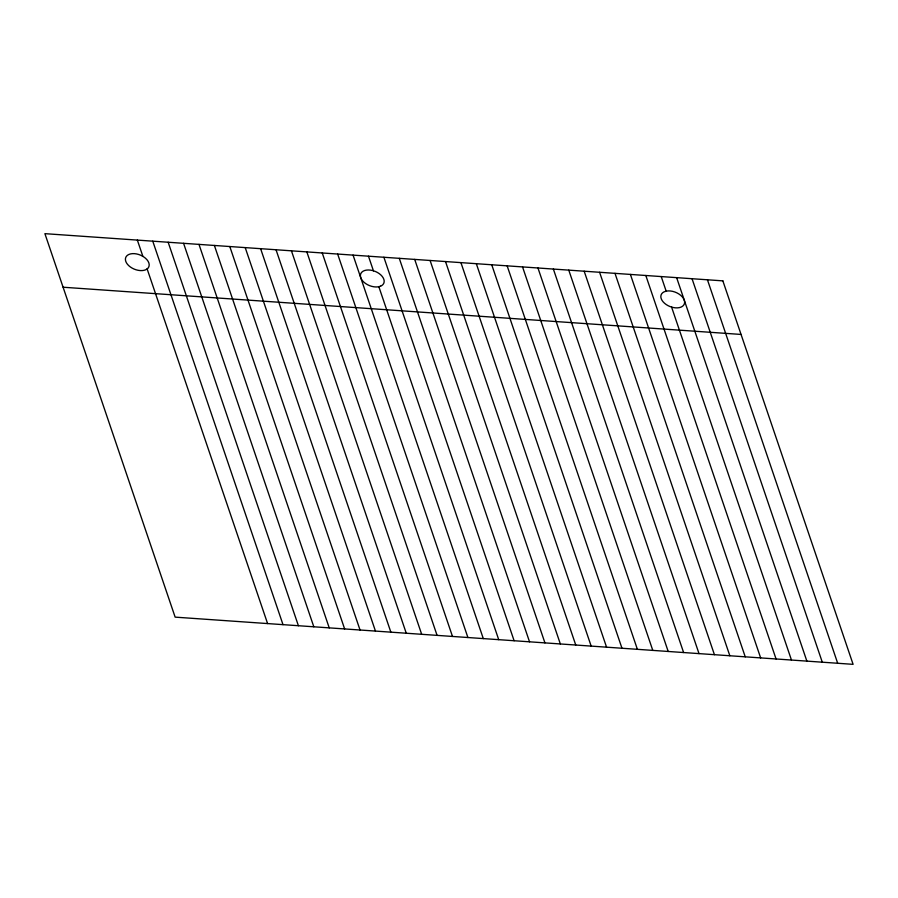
<?xml version="1.0" encoding="UTF-8"?>
<svg xmlns="http://www.w3.org/2000/svg" width="898" height="898" viewBox="0 0 898 898"><rect width="100%" height="100%" fill="white"/><g stroke="black" fill="none" stroke-linecap="round" stroke-linejoin="round"><path stroke-width="1.35" d="M63.096 287.225L741.052 334.438M707.444 279.783L837.688 663.274M692.044 278.717L822.287 662.196M806.875 661.13L676.632 277.639M661.22 276.573L666.181 291.176M671.569 307.026L791.464 660.052M645.819 275.495L776.063 658.975M630.407 274.429L760.651 657.908M614.995 273.351L745.239 656.831M599.595 272.274L729.838 655.765M584.183 271.207L714.426 654.687M568.771 270.13L699.014 653.621M553.37 269.063L683.614 652.543M537.958 267.986L668.202 651.465M522.546 266.919L652.79 650.399M507.146 265.842L637.389 649.321M491.734 264.764L621.977 648.255M476.322 263.698L606.565 647.177M460.921 262.62L591.165 646.111M445.509 261.554L575.753 645.033M430.097 260.476L560.341 643.956M414.696 259.399L544.94 642.889M399.284 258.332L529.528 641.812M383.884 257.255L514.116 640.745M368.472 256.188L373.445 270.837M378.821 286.653L498.716 639.668M353.06 255.111L483.304 638.601M337.659 254.044L467.903 637.524M322.247 252.967L452.491 636.446M306.835 251.889L437.079 635.38M291.435 250.823L421.678 634.302M276.023 249.745L406.266 633.236M260.611 248.679L390.855 632.158M245.21 247.601L375.454 631.081M229.798 246.535L360.042 630.014M214.386 245.457L344.63 628.937M198.986 244.379L329.229 627.87M183.574 243.313L313.817 626.793M168.162 242.236L298.405 625.726M152.761 241.169L283.005 624.649M137.349 240.092L142.894 256.401M147.126 268.895L267.593 623.571M147.508 268.659L145.577 269.838A12.46 7.655 22 0 1 125.754 261.307A12.46 7.655 22 0 1 140.593 255.189L143.444 256.705A12.46 7.655 22 0 1 147.508 268.659M666.439 291.098L664.049 291.861A12.46 7.655 22 0 0 670.043 306.566L673.13 307.498A12.46 7.655 22 0 0 684.13 299.764A12.46 7.655 22 0 0 666.439 291.098M380.55 286.204L378.047 286.855A12.46 7.655 22 0 1 360.727 277.673A12.46 7.655 22 0 1 372.49 270.511L375.566 271.555A12.46 7.655 22 0 1 380.55 286.204M722.856 280.861L44.9 233.66L175.144 617.139L853.1 664.34L722.856 280.861"/></g></svg>
